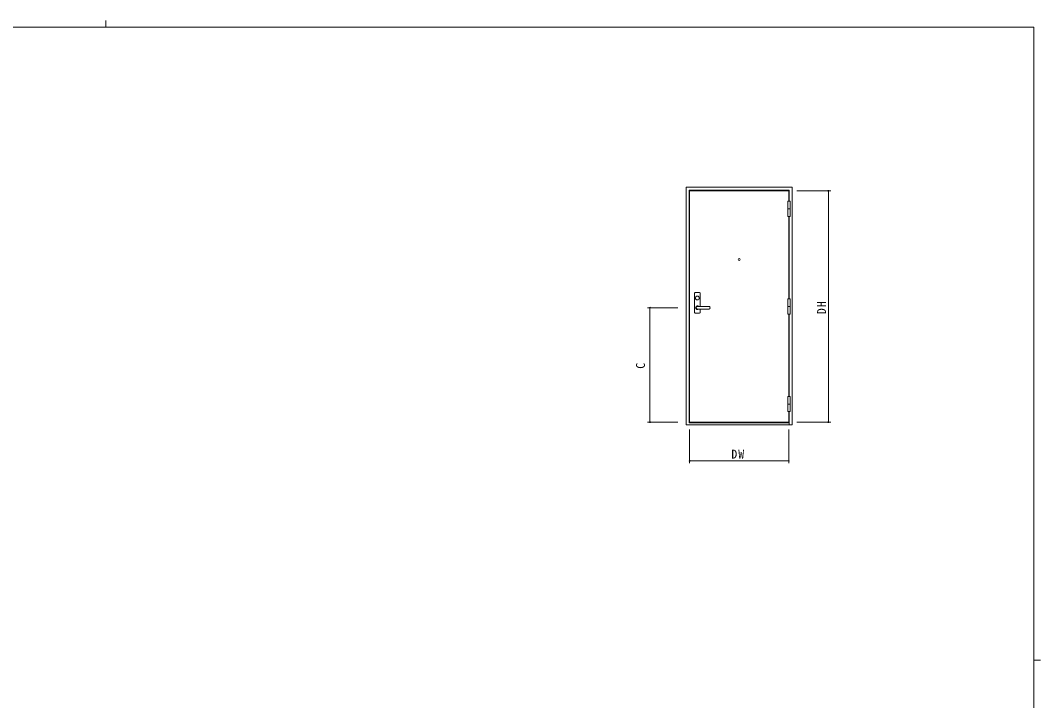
# Model space of a CAD drawing. Units: millimetres on the paper. Extents: x -420 to 373, y -297 to 267.
# Drawn here: x -68.2 to 355.1, y -14.9 to 267.2 of the extents above; entities that cross this region are included whole.
import ezdxf
from ezdxf.enums import TextEntityAlignment as Align

# ---------------------------------------------------------------- set-up
doc = ezdxf.new("R2010")
doc.units = ezdxf.units.MM
for name, color, linetype, lineweight in [('0-1_USER1', 7, 'Continuous', 9), ('0-6_YKK_13', 4, 'Continuous', 9), ('0-7_YKK_D', 6, 'Continuous', 9)]:
    doc.layers.add(name, color=color, linetype=linetype, lineweight=lineweight)
doc.styles.add('ＭＳ ゴシック', font='')
doc.styles.get('ＭＳ ゴシック').set_extended_font_data('MS Gothic')

msp = doc.modelspace()

# ---------------------------------------------------------------- linework, layer by layer
at = {"layer": '0-1_USER1'}
for p, q in [((-32.686, 267.2), (-32.686, 264.4)), ((352.3, 264.4), (-417.7, 264.4)), ((352.3, 264.4), (352.3, -260.6)), ((352.3, 1.9), (355.1, 1.9))]:
    msp.add_line(p, q, dxfattribs=at)
at = {"layer": '0-6_YKK_13'}
for p, q in [((208.035, 99.504), (208.047, 198.004)), ((208.047, 198.004), (252.047, 198.004)), ((209.297, 100.254), (209.297, 196.754)), ((209.297, 196.754), (250.797, 196.754)), ((209.497, 196.554), (209.497, 100.554)), ((250.597, 196.554), (209.497, 196.554)), ((250.597, 192.179), (250.597, 196.554)), ((250.797, 196.754), (250.797, 192.179)), ((252.047, 198.004), (252.035, 99.504)), ((250.222, 192.179), (250.222, 185.929)), ((250.222, 192.179), (251.172, 192.179)), ((251.172, 192.179), (251.172, 185.929)), ((250.222, 189.054), (251.172, 189.054)), ((250.222, 185.929), (251.172, 185.929)), ((250.597, 151.679), (250.597, 185.929)), ((250.797, 185.929), (250.797, 151.679)), ((211.522, 146.054), (211.522, 154.054)), ((211.772, 154.304), (213.622, 154.304)), ((213.872, 148.604), (213.872, 154.054)), ((212.697, 148.604), (217.585, 148.604)), ((250.222, 151.679), (251.172, 151.679)), ((250.222, 151.679), (250.222, 145.429)), ((250.222, 148.554), (251.172, 148.554)), ((251.172, 151.679), (251.172, 145.429)), ((211.772, 145.804), (213.622, 145.804)), ((212.697, 147.504), (217.585, 147.504)), ((213.207, 147.504), (213.847, 147.504)), ((213.872, 146.054), (213.872, 147.504)), ((250.222, 145.429), (251.172, 145.429)), ((250.597, 111.179), (250.597, 145.379)), ((250.797, 145.379), (250.797, 111.179)), ((250.222, 111.179), (251.172, 111.179)), ((250.222, 104.929), (250.222, 111.179)), ((251.172, 104.929), (251.172, 111.179)), ((250.222, 108.054), (251.172, 108.054)), ((250.222, 104.929), (251.172, 104.929)), ((250.597, 100.554), (250.597, 104.929)), ((250.797, 104.929), (250.797, 100.254)), ((252.035, 99.504), (208.035, 99.504)), ((250.797, 100.254), (209.297, 100.254)), ((209.497, 100.554), (250.597, 100.554)), ((250.797, 100.254), (250.785, 99.504))]:
    msp.add_line(p, q, dxfattribs=at)
msp.add_circle((230.047, 168.054), 0.375, dxfattribs=at)
for centre, radius, start, end in [((211.772, 154.054), 0.25, 90, 180), ((212.697, 152.054), 0.791, 135.94658, 44.05341), ((212.697, 152.103), 0.757, 41.36395, 138.63603), ((213.622, 154.054), 0.25, 0, 90), ((212.697, 148.054), 0.75, 47.16656, 312.83342), ((212.697, 148.054), 0.625, 61.64235, 298.35764), ((212.697, 148.054), 0.625, 61.64235, 298.35764), ((212.697, 148.054), 0.55, 90, 270), ((217.585, 148.254), 0.35, 6.96205, 90), ((215.947, 148.054), 2, 353.03793, 6.96205), ((211.772, 146.054), 0.25, 180, 270), ((213.622, 146.054), 0.25, 270, 0), ((217.585, 147.854), 0.35, 270, 353.03793)]:
    msp.add_arc(centre, radius, start, end, dxfattribs=at)
at = {"layer": '0-7_YKK_D'}
for p, q in [((254.035, 196.554), (268.044, 196.554)), ((267.044, 196.554), (267.044, 100.554)), ((204.635, 148.054), (192.039, 148.054)), ((193.039, 148.054), (193.039, 100.554)), ((204.635, 100.554), (192.039, 100.554)), ((209.497, 97.504), (209.497, 83.504)), ((250.597, 97.504), (250.597, 83.504)), ((254.035, 100.554), (268.044, 100.554)), ((209.497, 84.504), (250.597, 84.504))]:
    msp.add_line(p, q, dxfattribs=at)
for centre, start, end in [((267.044, 196.554), 90, 270), ((267.044, 196.554), 270, 90), ((193.039, 148.054), 90, 270), ((193.039, 148.054), 270, 90), ((193.039, 100.554), 90, 270), ((193.039, 100.554), 270, 90), ((267.044, 100.554), 90, 270), ((267.044, 100.554), 270, 90), ((209.497, 84.504), 0, 180), ((250.597, 84.504), 0, 180), ((209.497, 84.504), 180, 0), ((250.597, 84.504), 180, 0)]:
    msp.add_arc(centre, 0.15, start, end, dxfattribs=at)

# ---------------------------------------------------------------- texts
at = {"layer": '0-7_YKK_D', "color": 3, "style": 'ＭＳ ゴシック'}
msp.add_text('C', height=3.666, rotation=90, dxfattribs=at).set_placement((192.039, 122.72), align=Align.BOTTOM_LEFT)
at = {"layer": '0-7_YKK_D', "color": 3, "insert": (266.044, 145.447), "char_height": 3.666, "attachment_point": 7, "rotation": 90, "style": 'ＭＳ ゴシック'}
msp.add_mtext('\\T1.21;\\W0.95;DH', dxfattribs=at)
at = {"layer": '0-7_YKK_D', "color": 3, "insert": (226.831, 85.504), "char_height": 3.666, "attachment_point": 7, "style": 'ＭＳ ゴシック'}
msp.add_mtext('\\T1.21;\\W0.95;DW', dxfattribs=at)

doc.saveas('drawing.dxf')
